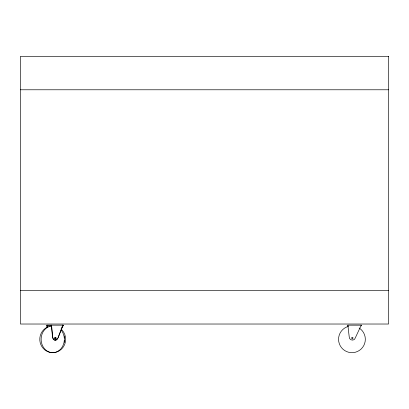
<?xml version="1.0" encoding="UTF-8"?>
<svg xmlns="http://www.w3.org/2000/svg" width="409" height="409" viewBox="0 0 409 409"><rect width="100%" height="100%" fill="white"/><g stroke="black" fill="none" stroke-linecap="round" stroke-linejoin="round"><path stroke-width="0.61" d="M64.223 342.655L64.607 339.296L64.223 335.937M47.071 327.583L46.83 325.165L63.134 325.165L57.822 338.458L56.815 339.767L55.225 340.247M61.002 329.899L58.098 337.594M61.483 328.713L62.92 325.165L62.93 325.917M61.907 327.425L62.93 325.165M361.254 325.165L355.436 337.594C354.802 341.556 348.811 340.549 349.194 336.668L347.865 325.165L361.254 325.165L361.254 325.917M57.608 338.458L55.936 340.124M55.481 339.025L55.997 338.151L55.481 337.277M55.517 337.246L54.847 337.916L55.338 339.025M55.302 339.056C58.042 338.258 53.732 335.932 54.811 338.79M20.45 89.781L388.55 89.781M20.45 290.564L388.55 290.564M47.286 327.583L47.045 325.165L47.045 325.917L51.33 325.917L51.33 325.165L52.475 336.668L53.497 339.199L54.729 340.124M55.517 339.056L54.954 338.933M55.44 340.247C53.564 340.319 52.449 338.345 52.475 336.668M51.544 325.165L52.689 336.668M347.865 325.165L347.865 325.917M63.134 325.165L63.134 325.917L62.817 325.917L62.817 325.165M61.028 329.046A13.385 12.93 90 0 1 61.309 349.296A13.385 12.93 90 0 1 41.912 346.653A13.385 12.93 90 0 1 47.25 327.169M60.91 348.765A13.385 11.59 90 0 1 42.25 345.058A13.385 11.59 90 0 1 51.503 325.983M61.258 330.252A13.385 11.59 90 0 1 63.911 335.835M64.034 336.397A13.385 11.59 90 0 1 64.264 338.136M64.264 340.462A13.385 11.59 90 0 1 64.034 342.2M63.911 342.762A13.385 11.59 90 0 1 61.258 348.345M359.133 328.008A13.385 13.385 0 0 1 361.132 349.03A13.385 13.385 0 0 1 340.257 345.82A13.385 13.385 0 0 1 348.478 326.367M351.684 337.916C352.63 341.331 354.092 335.528 351.684 337.916M388.55 56.319L20.45 56.319L20.45 324.025L388.55 324.025L388.55 56.319"/></g></svg>
